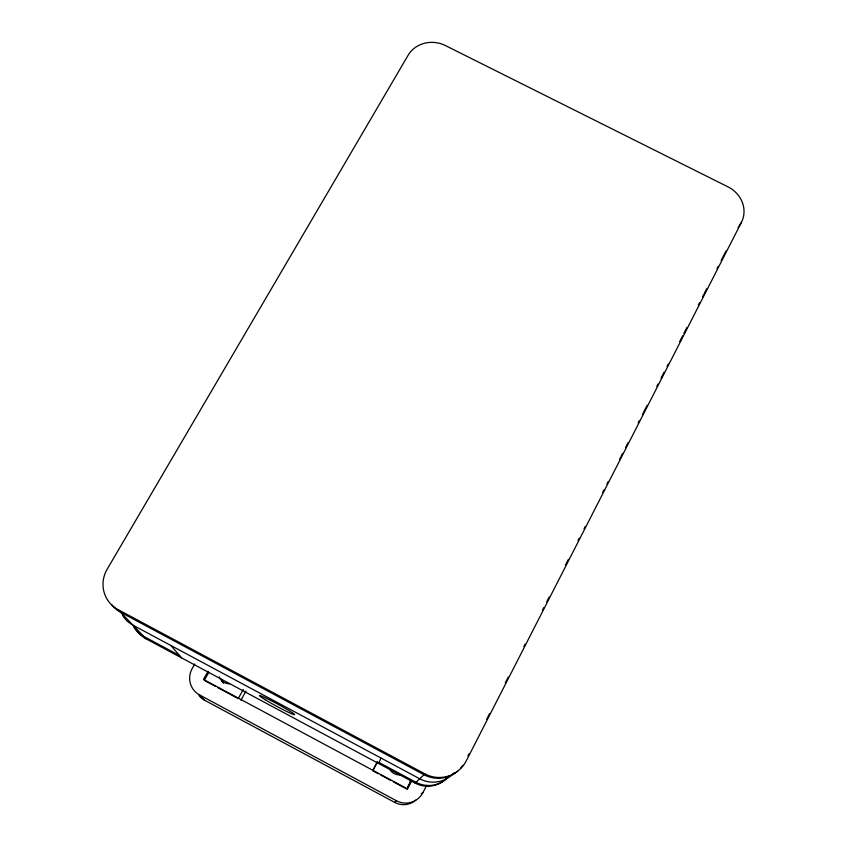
<?xml version="1.0" encoding="UTF-8"?>
<svg xmlns="http://www.w3.org/2000/svg" width="847" height="847" viewBox="0 0 847 847"><rect width="100%" height="100%" fill="white"/><g stroke="black" fill="none" stroke-linecap="round" stroke-linejoin="round"><path stroke-width="1.27" d="M380.896 757.991L378.757 763.571L379.138 762.554L415.993 782.3A27.538 27.157 80.8 0 0 446.094 779.124M467.936 755.969L469.132 753.618M486.58 719.484L489.587 713.587M505.225 683L508.232 677.113M523.87 646.515L525.087 644.144M542.514 610.031L543.721 607.68M546.728 601.793L549.152 597.061M565.373 565.309L568.401 559.391M578.025 540.555L579.232 538.205M584.028 528.824L585.245 526.432M602.672 492.34L603.9 489.937M606.886 484.103L608.104 481.699M619.538 459.339L620.745 456.978M621.317 455.855L622.524 453.505M625.531 447.618L627.966 442.854M638.162 422.897L639.39 420.493M642.397 414.607L647.182 405.247M656.806 386.412L658.013 384.062M661.052 378.111L664.059 372.225M667.034 366.412L668.241 364.051M679.665 341.69L682.671 335.814M683.91 333.379L686.917 327.493M698.309 305.206L699.558 302.781M702.565 296.895L703.762 294.534M704.323 293.443L706.737 288.732M716.954 268.721L718.182 266.329M721.168 260.484L725.985 251.072M145.959 638.776L118.167 609.671A30.704 29.529 -28.7 0 1 107.156 569.226L408.148 55.214A27.676 25.188 8.3 0 1 445.342 45.526L728.028 186.891A28.152 25.781 23.1 0 1 741.432 222.338L466.252 760.881A31 30.577 76.2 0 1 424.887 773.872L415.168 783.094L145.959 638.776A26.966 26.066 -31.4 0 1 136.134 629.427M421.277 793.703L423.066 792.4L426.697 785.338M409.546 782.787L410.753 780.458M407.756 786.821L410.806 780.934M411.314 781.061L407.1 789.203L393.304 781.802M411.706 780.638L407.449 788.864L203.481 679.432L208.013 671.343M377.476 761.432L372.616 770.696L378.365 773.787M373.336 769.849L377.603 761.718M240.887 700.268L245.926 691.141M243.258 689.49L238.229 698.595L217.87 687.669M204.296 680.385L208.733 672.465M194.768 663.963L192.174 668.579A19.756 19.259 -39.5 0 0 199.564 694.932L204.614 700.225L394.766 802.427A19.259 18.941 89.9 0 0 415.739 800.203M738.076 227.652L741.432 222.338M394.766 802.427L396.512 800.775A19.947 19.619 89.3 0 0 423.066 792.4M118.167 609.671L424.887 773.872M179.606 655.599L143.588 636.298A27.284 26.363 -31.2 0 1 133.646 626.833M205.429 680.999L215.604 686.451M380.663 775.016L391.007 780.563M199.564 694.932L396.512 800.775M170.85 645.467L181.565 657.865M399.72 774.889A11.265 11.117 89.9 0 1 389.885 769.605M223.555 683.285A10.979 10.736 -39.3 0 1 221.321 679.199M229.759 683.773A11.18 10.937 -38.7 0 1 219.235 676.869M222.867 682.354A10.937 10.693 -39.5 0 1 221.755 679.781M204.614 700.225A19.079 18.613 -40.6 0 1 199.024 695.567M122.519 615.218A28.713 27.686 -30 0 0 132.958 625.171L419.71 778.785A28.989 28.586 79 0 0 454.108 772.824M111.825 604.938A30.376 29.222 -28.9 0 0 120.666 612.286L424.008 774.709A30.651 30.238 76.7 0 0 457.549 771.172M462.875 765.275A30.651 30.238 76.7 0 1 460.408 768.409M446.644 778.34A27.22 26.839 81.2 0 1 415.168 783.094M265.259 699.749A19.883 1.186 28.5 0 0 294.205 714.677A19.883 1.186 28.5 0 0 271.993 701.094A19.883 1.186 28.5 0 0 265.259 699.749"/></g></svg>
